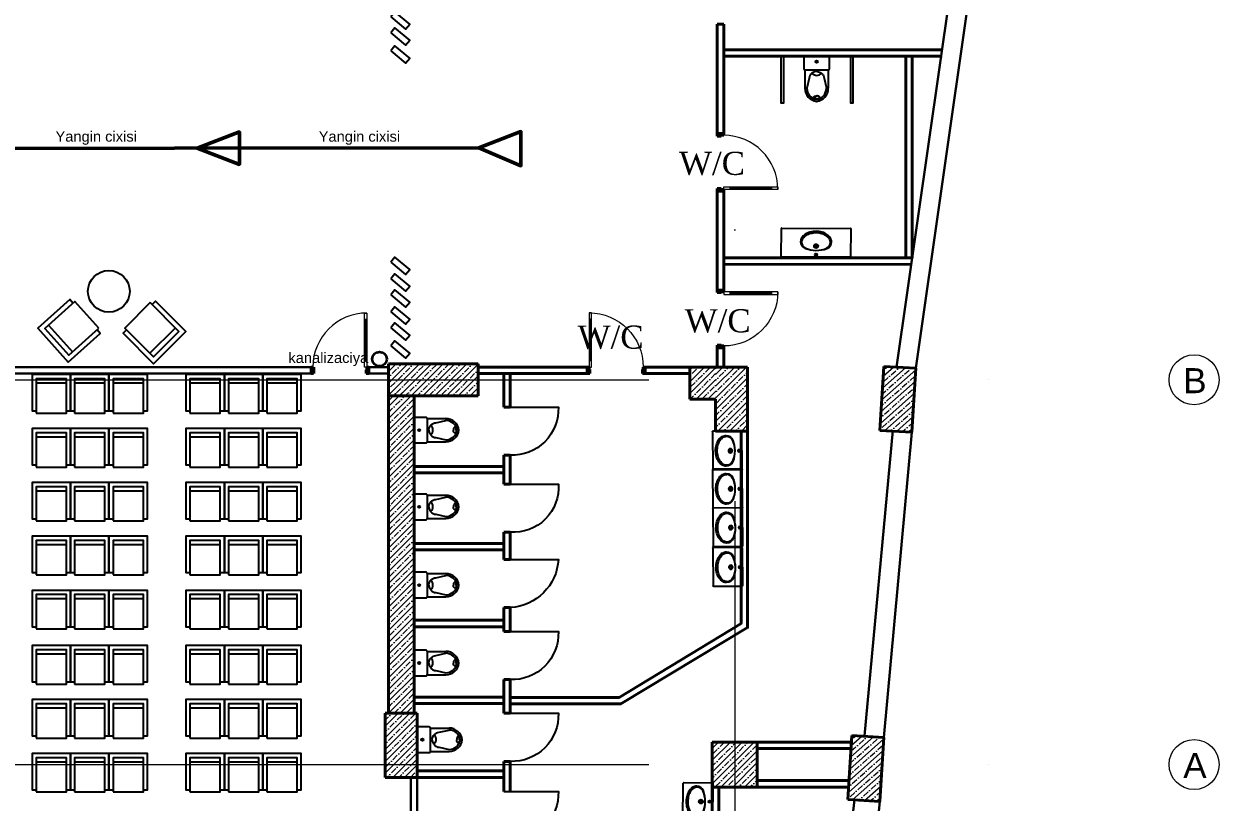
# Model space of a CAD drawing. Header units: millimetres. Extents: x 1531071 to 1560283, y -701792 to -691067.
# Drawn here: x 1548503 to 1550366, y -698333 to -697120 of the extents above; entities that cross this region are included whole.
import ezdxf

# ---------------------------------------------------------------- set-up
doc = ezdxf.new("R2010")
doc.units = ezdxf.units.MM
doc.header["$LTSCALE"] = 20
doc.header["$MEASUREMENT"] = 0
doc.linetypes.add('Dot & Dashed', pattern=[670.277762, 352.777767, -176.388884, 0, -141.111112])
doc.layers.add('mebel', color=21, linetype='Continuous')
doc.layers.add('SANTEH', color=30, linetype='Continuous')
for name, color, linetype, lineweight in [('OXLAR', 6, 'Continuous', 5), ('RAZMERI', 251, 'Continuous', 5), ('Text', 7, 'Continuous', 0), ('wall ext', 30, 'Continuous', 30)]:
    doc.layers.add(name, color=color, linetype=linetype, lineweight=lineweight)
for name, color, linetype, lineweight, true_color in [('Двери ArchiCAD_Ном._пера__23', 7, 'Continuous', 40, 0xff6600), ('Двери ArchiCAD_Ном._пера__3', 7, 'Continuous', 20, 0xff6600), ('Двери ArchiCAD_Ном._пера__47', 7, 'Continuous', 25, 0x373737), ('Конструктив - Колонны_Ном._пера__202', 7, 'Continuous', 0, 0x38637a), ('Конструктив - Колонны_Ном._пера__28', 7, 'Continuous', 40, 0xffe4e1), ('Конструктив - Перегородки_Ном._пера__47', 7, 'Continuous', 25, 0x373737), ('Окна ArchiCAD_Ном._пера__3', 7, 'Continuous', 20, 0xff6600)]:
    doc.layers.add(name, color=color, linetype=linetype, lineweight=lineweight, true_color=true_color)
doc.styles.add('Times New  Roman', font='times.ttf')
doc.styles.add('СГЕНЕРИР_СТИЛЬ_1', font='arial.ttf')
pattern_1 = [(45, (1539827.054, -704387.138), (-9.192387, 9.192387), []), (45, (1539822.458, -704382.542), (-9.192387, 9.192387), [9.749999, -3.2499996, 0, -3.2499996])]

# ---------------------------------------------------------------- blocks, each defined once
blk = doc.blocks.new('M_DFURN_FURN_3D SOFA - 1-SEAT_P')
at = {"color": 0, "linetype": 'ByBlock', "lineweight": -2}
blk.add_line((0.222216, 0.394416), (0.222216, -0.394416), dxfattribs=at)
blk.add_lwpolyline([(0.944418, 0.394416), (0.944418, 0.499968), (0, 0.499968), (0, -0.499968), (0.944418, -0.499968), (0.944418, -0.394416)], dxfattribs=at)
blk.add_lwpolyline([(0.999972, -0.394416), (0.999972, 0.394416), (0.111108, 0.394416), (0.111108, -0.394416)], close=True, dxfattribs=at)
at = {"layer": 'Defpoints', "color": 0, "linetype": 'ByBlock', "lineweight": -2}
for p in [(0, 0.499968), (0, -0.499968)]:
    blk.add_point(p, dxfattribs=at)
blk = doc.blocks.new('Однопольная дверь 17')
at = {"layer": 'Двери ArchiCAD_Ном._пера__23', "linetype": 'Continuous'}
for p, q in [((-422, 0), (-450, 0)), ((-450, 0), (-450, -100)), ((-422, -40), (-422, 0)), ((450, 0), (422, 0)), ((422, 0), (422, -40)), ((450, -100), (450, 0)), ((-450, -100), (-410, -100)), ((-410, -40), (-422, -40)), ((-410, -100), (-410, -40)), ((422, -40), (410, -40)), ((410, -40), (410, -100)), ((410, -100), (450, -100))]:
    blk.add_line(p, q, dxfattribs=at)
at = {"layer": 'Двери ArchiCAD_Ном._пера__3', "linetype": 'Continuous'}
for p, q in [((382, 744), (382, 844)), ((382, 844), (422, 844)), ((422, 844), (422, 744)), ((382, 744), (402, 744)), ((382, 100), (382, 744)), ((422, 744), (382, 744)), ((402, 744), (422, 744)), ((402, 100), (402, 744)), ((402, 744), (402, 100)), ((402, 744), (402, 100)), ((422, 744), (422, 100)), ((402, 100), (382, 100)), ((382, 0), (382, 100)), ((382, 100), (422, 100)), ((422, 0), (382, 0)), ((422, 100), (402, 100)), ((422, 100), (422, 0))]:
    blk.add_line(p, q, dxfattribs=at)
blk.add_arc((422, 0), 844, 90, 180, dxfattribs=at)
at = {"layer": 'Двери ArchiCAD_Ном._пера__47', "linetype": 'Continuous'}
for p, q in [((-450, 0), (-450, -100)), ((450, 0), (450, -100))]:
    blk.add_line(p, q, dxfattribs=at)
blk = doc.blocks.new('A$C051A4A38')
for p, q in [((18, 493), (18, 205)), ((382, 493), (382, 205)), ((84, 361), (48, 205)), ((316, 361), (352, 205))]:
    blk.add_line(p, q)
blk.add_lwpolyline([(377, 700), (23, 700, 0.414214), (0, 677), (0, 516, 0.414214), (23, 493), (377, 493, 0.414214), (400, 516), (400, 677, 0.414214)], format="xyb", close=True)
for points in [[(200, 471, 0.046371), (169, 463, 0.088923), (125, 439, 0.104957), (94, 402, 0.120011), (84, 361, 0.120011)], [(200, 471, -0.046371), (231, 463, -0.088923), (275, 439, -0.104957), (306, 402, -0.120011), (316, 361, -0.120011)], [(201, 41, -0.049911), (183, 43, -0.063732), (169, 48, -0.103622), (158, 56, -0.177768), (155, 64, -0.177768), (158, 71, -0.103622), (169, 80, -0.063732), (183, 84, -0.049911), (201, 86, -0.049911)], [(201, 41, 0.049911), (220, 43, 0.063732), (234, 48, 0.103622), (245, 56, 0.177768), (247, 64, 0.177768), (245, 71, 0.103622), (234, 80, 0.063732), (220, 84, 0.049911), (201, 86, 0.049911)]]:
    blk.add_lwpolyline(points, format="xyb")
for radius in [17.2, 5.75]:
    blk.add_circle((200, 620), radius)
for centre, radius, start, end in [((203, 493), 87.7, 218.0102, 270.9041), ((206, 493), 87.7, 269.0959, 321.9898), ((225, 205), 207, 180, 263.1637), ((225, 205), 177, 180, 261.9966), ((175, 205), 177, 278.0034, 0), ((175, 205), 207, 276.8363, 0)]:
    blk.add_arc(centre, radius, start, end)
blk = doc.blocks.new('erwrwr')
at = {"layer": 'SANTEH'}
for p, q in [((1698832, -809690), (1698833, -809244)), ((1698832, -809690), (1698833, -809244)), ((1698833, -809249), (1699433, -809252)), ((1698840, -809237), (1699426, -809239)), ((1698840, -809237), (1699426, -809239)), ((1699433, -809247), (1699432, -809693)), ((1699433, -809247), (1699432, -809693)), ((1699426, -809700), (1698839, -809698)), ((1699426, -809700), (1698839, -809698))]:
    blk.add_line(p, q, dxfattribs=at)
for centre, major_axis, ratio, start_param, end_param in [((1698840, -809244), (-7.2, 0.02), 0.999769, 4.712389, 6.283185), ((1698840, -809244), (-7.2, 0.02), 0.999769, 4.712389, 6.283185), ((1699126, -809737), (-384, 1), 0.999769, 4.245624, 5.179154), ((1699126, -809833), (-480, 1), 0.999769, 4.354125, 5.070653), ((1699126, -809833), (-480, 1), 0.999769, 4.354125, 5.070653), ((1699127, -809286), (-16.8, 0), 0.999769, 3.141593, 9.424778), ((1699426, -809247), (-7.2, 0.02), 0.999769, 3.141593, 4.712389), ((1699426, -809247), (-7.2, 0.02), 0.999769, 3.141593, 4.712389), ((1698997, -809487), (-110, 0), 0.999769, -1.212532, 0), ((1698997, -809487), (-110, 0), 0.999769, -1.212532, 0), ((1699001, -809487), (-114, 0), 0.999769, 0, 0.545664), ((1699001, -809487), (-114, 0), 0.999769, 0, 0.545664), ((1698997, -809480), (-96, 0.3), 0.999769, -1.104031, 0), ((1698999, -809480), (-97.8, 0.3), 0.999769, 0, 0.566891), ((1699060, -809441), (-170, 0), 0.999769, 0.566891, 0.993947), ((1699127, -809421), (-30.7, 0.1), 0.999769, 3.141593, 9.424778), ((1699127, -809421), (-19.2, 0.1), 0.999769, 3.141593, 9.424778), ((1699194, -809441), (-170, 0), 0.999769, 2.147646, 2.574702), ((1699257, -809488), (-110, 0), 0.999769, 3.141593, 4.354125), ((1699257, -809488), (-110, 0), 0.999769, 3.141593, 4.354125), ((1699257, -809480), (-96, 0.3), 0.999769, 3.141593, 4.245624), ((1699255, -809480), (-97.8, 0.3), 0.999769, 2.574702, 3.141593), ((1699253, -809488), (-114, 0), 0.999769, 2.595929, 3.141593), ((1699253, -809488), (-114, 0), 0.999769, 2.595929, 3.141593), ((1698839, -809690), (-7.2, 0.02), 0.999769, 0, 1.570796), ((1698839, -809690), (-7.2, 0.02), 0.999769, 0, 1.570796), ((1699061, -809450), (-185, 1), 0.999769, 0.545664, 0.972103), ((1699061, -809450), (-185, 1), 0.999769, 0.545664, 0.972103), ((1699101, -809392), (-255, 1), 0.999769, 0.972103, 1.295392), ((1699101, -809392), (-255, 1), 0.999769, 0.972103, 1.295392), ((1699101, -809379), (-244, 1), 0.999769, 0.993947, 1.307534), ((1699127, -809300), (-351, 1), 0.999769, 1.295392, 1.570796), ((1699127, -809300), (-351, 1), 0.999769, 1.295392, 1.570796), ((1699127, -809281), (-345, 1), 0.999769, 1.307534, 1.570796), ((1699127, -809300), (-351, 1), 0.999769, 1.570796, 1.8462), ((1699127, -809300), (-351, 1), 0.999769, 1.570796, 1.8462), ((1699127, -809281), (-345, 1), 0.999769, 1.570796, 1.834059), ((1699154, -809379), (-244, 1), 0.999769, 1.834059, 2.147646), ((1699153, -809392), (-255, 1), 0.999769, 1.8462, 2.16949), ((1699153, -809392), (-255, 1), 0.999769, 1.8462, 2.16949), ((1699193, -809451), (-185, 1), 0.999769, 2.16949, 2.595929), ((1699193, -809451), (-185, 1), 0.999769, 2.16949, 2.595929), ((1699425, -809693), (-5.44, 4.72), 0.934533, 2.354601, 3.925398), ((1699425, -809693), (-5.44, 4.72), 0.934533, 2.354601, 3.925398)]:
    blk.add_ellipse(centre, major_axis=major_axis, ratio=ratio, start_param=start_param, end_param=end_param, dxfattribs=at)

msp = doc.modelspace()

# ---------------------------------------------------------------- hatches: boundary and pattern name
at = {"layer": 'Конструктив - Колонны_Ном._пера__202', "linetype": 'Continuous'}
h = msp.add_hatch(dxfattribs=at)
h.set_pattern_fill('ЖЕЛЕЗОБЕТОН__ГОСТ_', color=1, scale=0.1, style=0, pattern_type=2)
h.set_pattern_definition(pattern_1)
h.paths.add_polyline_path([(1549211.1, -697699.9), (1549211.1, -697649.9), (1549071.1, -697649.9), (1549071.1, -697699.9)])
h = msp.add_hatch(dxfattribs=at)
h.set_pattern_fill('ЖЕЛЕЗОБЕТОН__ГОСТ_', color=1, scale=0.1, style=0, pattern_type=2)
h.set_pattern_definition([(45, (1539927.054, -704387.138), (-9.192387, 9.192387), []), (45, (1539922.458, -704382.542), (-9.192387, 9.192387), [9.749999, -3.25, 0, -3.25])])
h.paths.add_polyline_path([(1549581.6, -697654.9), (1549581.6, -697704.9), (1549541.1, -697704.9), (1549541.1, -697654.9)])
h = msp.add_hatch(dxfattribs=at)
h.set_pattern_fill('ЖЕЛЕЗОБЕТОН__ГОСТ_', color=1, scale=0.1, style=0, pattern_type=2)
h.set_pattern_definition(pattern_1)
h.paths.add_polyline_path([(1549581.1, -697754.9), (1549631.1, -697754.9), (1549631.1, -697654.9), (1549581.1, -697654.9)])
h = msp.add_hatch(dxfattribs=at)
h.set_pattern_fill('ЖЕЛЕЗОБЕТОН__ГОСТ_', color=1, scale=0.1, angle=-3.452, style=0, pattern_type=2)
h.set_pattern_definition([(41.54797, (1542349.257, -704657.591), (-8.622209, 9.729207), []), (41.54797, (1542344.946, -704652.727), (-8.622209, 9.729207), [9.749999, -3.25, 0, -3.25])])
h.paths.add_polyline_path([(1549837.6, -697753.7), (1549887.5, -697756.7), (1549893.6, -697656.9), (1549843.7, -697653.9)])
h = msp.add_hatch(dxfattribs=at)
h.set_pattern_fill('ЖЕЛЕЗОБЕТОН__ГОСТ_', color=1, scale=0.1, style=0, pattern_type=2)
h.set_pattern_definition([(45, (1539837.054, -704487.138), (-9.192387, 9.192387), []), (45, (1539832.458, -704482.542), (-9.192387, 9.192387), [9.749999, -3.25, 0, -3.25])])
h.paths.add_polyline_path([(1549071.1, -697694.9), (1549111.1, -697694.9), (1549111.1, -698194.9), (1549071.1, -698194.9)])
h = msp.add_hatch(dxfattribs=at)
h.set_pattern_fill('ЖЕЛЕЗОБЕТОН__ГОСТ_', color=1, scale=0.1, style=0, pattern_type=2)
h.set_pattern_definition([(45, (1540467.054, -704387.138), (-9.192387, 9.192387), []), (45, (1540462.458, -704382.542), (-9.192387, 9.192387), [9.749999, -3.25, 0, -3.25])])
h.paths.add_polyline_path([(1549066.1, -698294.9), (1549116.1, -698294.9), (1549116.1, -698194.9), (1549066.1, -698194.9)])
h = msp.add_hatch(dxfattribs=at)
h.set_pattern_fill('ЖЕЛЕЗОБЕТОН__ГОСТ_', color=1, scale=0.1, style=0, pattern_type=2)
h.set_pattern_definition([(45, (1539812.055, -703822.138), (-9.192387, 9.192387), []), (45, (1539807.458, -703817.542), (-9.192387, 9.192387), [9.749999, -3.25, 0, -3.25])])
h.paths.add_polyline_path([(1549646.1, -698239.9), (1549576.1, -698239.9), (1549576.1, -698309.9), (1549646.1, -698309.9)])
h = msp.add_hatch(dxfattribs=at)
h.set_pattern_fill('ЖЕЛЕЗОБЕТОН__ГОСТ_', color=1, scale=0.1, angle=-3.452, style=0, pattern_type=2)
h.set_pattern_definition([(41.54797, (1542299.213, -705233.434), (-8.622209, 9.729207), []), (41.54797, (1542294.902, -705228.57), (-8.622209, 9.729207), [9.749999, -3.25, 0, -3.25])])
h.paths.add_polyline_path([(1549787.6, -698329.6), (1549837.5, -698332.6), (1549843.5, -698232.7), (1549793.6, -698229.7)])

# ---------------------------------------------------------------- linework, layer by layer
at = {"color": 0, "lineweight": 30, "ltscale": 0.5}
for p, q in [((1549950.7, -697046), (1549863.5, -697655.1)), ((1549980.5, -697047.8), (1549893.6, -697656.9)), ((1549857.7, -697754), (1549813.6, -698230)), ((1549887.5, -697756.7), (1549843.5, -698232.7)), ((1549797.6, -698329.7), (1549757.7, -698688.1)), ((1549837.5, -698332.6), (1549794.3, -698720.4))]:
    msp.add_line(p, q, dxfattribs=at)
at = {"color": 5}
msp.add_line((1549115.8, -698285.8), (1549115.8, -698254.9), dxfattribs=at)
at = {"color": 0, "ltscale": 0.5}
msp.add_line((1549116.1, -698254.9), (1549116.1, -698294.9), dxfattribs=at)
at = {"color": 0, "lineweight": 30, "ltscale": 0.5, "flags": 128}
for points in [[(1549106.1, -698295.1), (1549106.1, -698681.9)], [(1549116.1, -698295.1), (1549116.1, -698681.9)]]:
    msp.add_lwpolyline(points, dxfattribs=at)
at = {"layer": 'OXLAR', "color": 6, "linetype": 'Dot & Dashed', "ltscale": 0.15}
for p, q in [((1549611.1, -695853.3), (1549611.1, -699157)), ((1544397.2, -697674.9), (1550288.3, -697674.9)), ((1544397.2, -698274.9), (1550288.3, -698274.9))]:
    msp.add_line(p, q, dxfattribs=at)
at = {"layer": 'RAZMERI', "color": 0}
for centre in [(1550327.3, -697674.9), (1550327.3, -698274.9)]:
    msp.add_circle(centre, 39, dxfattribs=at)
at = {"layer": 'SANTEH'}
for p, q in [((1549683.6, -697483.6), (1549683.9, -697439)), ((1549683.6, -697483.6), (1549683.9, -697439)), ((1549684.6, -697438.3), (1549791.4, -697438.7)), ((1549684.6, -697438.3), (1549791.4, -697438.7)), ((1549792.1, -697439.5), (1549791.8, -697484.1)), ((1549792.1, -697439.5), (1549791.8, -697484.1)), ((1549791.8, -697483.6), (1549683.6, -697483.1)), ((1549791.1, -697484.8), (1549684.4, -697484.3)), ((1549791.1, -697484.8), (1549684.4, -697484.3))]:
    msp.add_line(p, q, dxfattribs=at)
for centre, major_axis, ratio, start_param, end_param in [((1549684.6, -697439), (0.542, -0.474), 0.934533, 2.354601, 3.925398), ((1549684.6, -697439), (0.542, -0.474), 0.934533, 2.354601, 3.925398), ((1549791.4, -697439.5), (0.72, -0.005), 0.999769, 0, 1.570796), ((1549791.4, -697439.5), (0.72, -0.005), 0.999769, 0, 1.570796), ((1549725.3, -697459.6), (11.4, -0.1), 0.999769, 2.595929, 3.141593), ((1549725.3, -697459.6), (11.4, -0.1), 0.999769, 2.595929, 3.141593), ((1549724.9, -697459.6), (11, -0.1), 0.999769, 3.141593, 4.354125), ((1549724.9, -697459.6), (11, -0.1), 0.999769, 3.141593, 4.354125), ((1549725.1, -697460.3), (9.78, -0.07), 0.999769, 2.574702, 3.141593), ((1549731.3, -697463.3), (18.5, -0.1), 0.999769, 2.16949, 2.595929), ((1549731.3, -697463.3), (18.5, -0.1), 0.999769, 2.16949, 2.595929), ((1549731.2, -697464.2), (17, -0.1), 0.999769, 2.147646, 2.574702), ((1549735.2, -697469.1), (25.5, -0.2), 0.999769, 1.8462, 2.16949), ((1549735.2, -697469.1), (25.5, -0.2), 0.999769, 1.8462, 2.16949), ((1549735.2, -697470.4), (24.4, -0.2), 0.999769, 1.834059, 2.147646), ((1549737.8, -697478.4), (35.1, -0.2), 0.999769, 1.570796, 1.8462), ((1549737.8, -697478.4), (35.1, -0.2), 0.999769, 1.570796, 1.8462), ((1549737.8, -697480.3), (34.5, -0.2), 0.999769, 1.570796, 1.834059), ((1549737.8, -697478.4), (35.1, -0.2), 0.999769, 1.295392, 1.570796), ((1549737.8, -697478.4), (35.1, -0.2), 0.999769, 1.295392, 1.570796), ((1549737.8, -697480.3), (34.5, -0.2), 0.999769, 1.307534, 1.570796), ((1549740.5, -697470.5), (24.4, -0.2), 0.999769, 0.993947, 1.307534), ((1549740.4, -697469.2), (25.5, -0.2), 0.999769, 0.972103, 1.295392), ((1549740.4, -697469.2), (25.5, -0.2), 0.999769, 0.972103, 1.295392), ((1549744.5, -697464.3), (17, -0.1), 0.999769, 0.566891, 0.993947), ((1549750.9, -697459.8), (11, -0.1), 0.999769, -1.212532, 0), ((1549750.9, -697459.8), (11, -0.1), 0.999769, -1.212532, 0), ((1549744.4, -697463.4), (18.5, -0.1), 0.999769, 0.545664, 0.972103), ((1549744.4, -697463.4), (18.5, -0.1), 0.999769, 0.545664, 0.972103), ((1549750.7, -697460.5), (9.78, -0.07), 0.999769, 0, 0.566891), ((1549750.5, -697459.8), (11.4, -0.1), 0.999769, 0, 0.545664), ((1549750.5, -697459.8), (11.4, -0.1), 0.999769, 0, 0.545664), ((1549724.9, -697460.3), (9.6, -0.06), 0.999769, 3.141593, 4.245624), ((1549738.1, -697434.7), (38.4, -0.3), 0.999769, 4.245624, 5.179154), ((1549738.1, -697425.1), (48, -0.3), 0.999769, 4.354125, 5.070653), ((1549738.1, -697425.1), (48, -0.3), 0.999769, 4.354125, 5.070653), ((1549737.9, -697466.3), (3.07, -0.02), 0.999769, 3.141593, 9.424778), ((1549737.9, -697466.3), (1.92, -0.01), 0.999769, 3.141593, 9.424778), ((1549737.8, -697479.8), (1.68, -0.01), 0.999769, 3.141593, 9.424778), ((1549750.8, -697460.5), (9.6, -0.06), 0.999769, -1.104031, 0), ((1549684.4, -697483.6), (0.72, -0.005), 0.999769, 3.141593, 4.712389), ((1549684.4, -697483.6), (0.72, -0.005), 0.999769, 3.141593, 4.712389), ((1549791.1, -697484.1), (0.72, -0.005), 0.999769, 4.712389, 6.283185), ((1549791.1, -697484.1), (0.72, -0.005), 0.999769, 4.712389, 6.283185)]:
    msp.add_ellipse(centre, major_axis=major_axis, ratio=ratio, start_param=start_param, end_param=end_param, dxfattribs=at)
at = {"layer": 'wall ext', "color": 0, "lineweight": -3, "ltscale": 0.5}
for points in [[(1549074.8, -697108.7), (1549097.9, -697127.8), (1549104.3, -697120.1), (1549081.2, -697101)], [(1549074.8, -697133.6), (1549097.9, -697152.8), (1549104.3, -697145.1), (1549081.2, -697125.9)], [(1549074.8, -697161.8), (1549097.9, -697181), (1549104.3, -697173.3), (1549081.2, -697154.1)], [(1549683.5, -697170.4), (1549687.1, -697170.4), (1549687.1, -697243.2), (1549683.5, -697243.2)], [(1549792, -697170.4), (1549795.5, -697170.4), (1549795.5, -697243.2), (1549792, -697243.2)], [(1549074.8, -697491.2), (1549097.9, -697510.4), (1549104.3, -697502.7), (1549081.2, -697483.5)], [(1549074.8, -697517.5), (1549097.9, -697536.6), (1549104.3, -697528.9), (1549081.2, -697509.8)], [(1549074.8, -697542.5), (1549097.9, -697561.6), (1549104.3, -697553.9), (1549081.2, -697534.8)], [(1549074.8, -697568.7), (1549097.9, -697587.9), (1549104.3, -697580.2), (1549081.2, -697561)], [(1549074.8, -697593.7), (1549097.9, -697612.8), (1549104.3, -697605.1), (1549081.2, -697586)], [(1549074.8, -697621.9), (1549097.9, -697641), (1549104.3, -697633.3), (1549081.2, -697614.2)]]:
    msp.add_lwpolyline(points, close=True, dxfattribs=at)
at = {"layer": 'wall ext', "color": 1, "lineweight": 50, "ltscale": 0.5}
for points in [[(1548772.9, -697313.6), (1548838.7, -697288.3), (1548838.7, -697339), (1548772.9, -697313.6)], [(1549211.9, -697313.1), (1549277.7, -697287.8), (1549277.7, -697341.1), (1549211.9, -697313.1)]]:
    msp.add_lwpolyline(points, close=True, dxfattribs=at)
at = {"layer": 'wall ext', "color": 0, "lineweight": -3, "ltscale": 0.5}
for points in [[(1549583.9, -697290.7), (1549593.9, -697290.7)], [(1549593.9, -697380.7), (1549583.9, -697380.7)], [(1549593.9, -697534.9), (1549583.9, -697534.9)], [(1549593.9, -697654.9), (1549593.9, -697624.9), (1549583.9, -697624.9)], [(1548956.1, -697665.1), (1548956.1, -697655.1)], [(1549040.5, -697655.1), (1549040.5, -697665.1)], [(1549381.2, -697654.9), (1549381.2, -697664.9)], [(1549541.2, -697654.9), (1549471.2, -697654.9), (1549471.2, -697664.9), (1549541.1, -697664.9)], [(1549551.2, -697654.9), (1549541.2, -697654.9)], [(1548698.4, -697665.1), (1548668.4, -697665.1)], [(1549071.1, -698074.9), (1549071.1, -698076.2)], [(1549116.1, -698295.1), (1549116.1, -698295.1), (1549116.1, -698284.9)], [(1549576, -698294.3), (1549576.1, -698284.9)], [(1549251.1, -698316.7), (1549261.1, -698316.7)]]:
    msp.add_lwpolyline(points, dxfattribs=at)
at = {"layer": 'wall ext', "color": 1, "lineweight": 50, "ltscale": 0.5}
msp.add_lwpolyline([(1546337.5, -697314.3), (1548262.4, -697314.3), (1549212.2, -697313)], dxfattribs=at)
at = {"layer": 'wall ext', "color": 0, "lineweight": -3, "ltscale": 0.5}
for points in [[(1549261.1, -697717.4), (1549336.1, -697717.4, -0.43955), (1549261.1, -697792.4, 6.391557)], [(1549261.1, -697837.5), (1549336.1, -697837.5, -0.456714), (1549261.1, -697912.5, 6.391557)], [(1549261.1, -697954.9), (1549336.1, -697954.9, -0.385594), (1549261.1, -698029.9, 6.391557)], [(1549261.1, -698067.4), (1549336.1, -698067.4, -0.43955), (1549261.1, -698142.4, 6.391557)], [(1549261.1, -698194.9), (1549336.1, -698194.9, -0.43955), (1549261.1, -698269.9, 6.391557)], [(1549261.1, -698316.7), (1549336.1, -698316.7, -0.43955), (1549261.1, -698391.7, 6.391557)]]:
    msp.add_lwpolyline(points, format="xyb", dxfattribs=at)
msp.add_circle((1548635.2, -697536.9), 32.5, dxfattribs=at)
at = {"layer": 'wall ext', "color": 4, "lineweight": 35, "ltscale": 0.5}
msp.add_circle((1549057.2, -697642.5), 11.2, dxfattribs=at)
at = {"layer": 'Двери ArchiCAD_Ном._пера__23', "color": 0, "linetype": 'Continuous'}
msp.add_line((1549071.1, -697699.9), (1549081.1, -697699.9), dxfattribs=at)
at = {"layer": 'Двери ArchiCAD_Ном._пера__47', "color": 0, "linetype": 'Continuous'}
msp.add_line((1549081.1, -697699.9), (1549071.1, -697699.9), dxfattribs=at)
at = {"layer": 'Конструктив - Колонны_Ном._пера__28', "color": 0, "lineweight": 30, "ltscale": 0.5}
for p, q in [((1548476.1, -697655.1), (1548950.5, -697655.1)), ((1549040.5, -697655.1), (1549071.1, -697655.1)), ((1549071.1, -697655.1), (1549071.1, -697665.1)), ((1548476.1, -697665.1), (1548950.5, -697665.1)), ((1549040.5, -697665.1), (1549071.1, -697665.1))]:
    msp.add_line(p, q, dxfattribs=at)
at = {"layer": 'Конструктив - Колонны_Ном._пера__28', "color": 0, "linetype": 'Continuous'}
for p, q in [((1549211.1, -697649.9), (1549071.1, -697649.9)), ((1549071.1, -697649.9), (1549071.1, -697699.9)), ((1549211.1, -697699.9), (1549211.1, -697649.9)), ((1549631.1, -697654.9), (1549541.2, -697654.9)), ((1549631.1, -697654.9), (1549591.1, -697654.9)), ((1549631.1, -697754.9), (1549631.1, -697654.9)), ((1549631.1, -697754.9), (1549631.1, -697654.9)), ((1549843.7, -697653.9), (1549837.6, -697753.7)), ((1549893.6, -697656.9), (1549843.7, -697653.9)), ((1549887.5, -697756.7), (1549893.6, -697656.9)), ((1549071.1, -697699.9), (1549211.1, -697699.9)), ((1549581.1, -697754.9), (1549581.1, -697704.9)), ((1549581.1, -697704.9), (1549581.1, -697754.9)), ((1549631.1, -697754.9), (1549581.1, -697754.9)), ((1549581.1, -697754.9), (1549631.1, -697754.9)), ((1549591.1, -697754.9), (1549631.1, -697754.9)), ((1549837.6, -697753.7), (1549887.5, -697756.7)), ((1549116.1, -698194.9), (1549066.1, -698194.9)), ((1549066.1, -698194.9), (1549066.1, -698294.9)), ((1549111.1, -698194.9), (1549071.1, -698194.9)), ((1549116.1, -698294.9), (1549116.1, -698194.9)), ((1549576.1, -698239.9), (1549576.1, -698309.9)), ((1549793.6, -698229.7), (1549787.6, -698329.6)), ((1549843.5, -698232.7), (1549793.6, -698229.7)), ((1549837.5, -698332.6), (1549843.5, -698232.7)), ((1549066.1, -698294.9), (1549116.1, -698294.9)), ((1549576.1, -698309.9), (1549646.1, -698309.9)), ((1549787.6, -698329.6), (1549837.5, -698332.6))]:
    msp.add_line(p, q, dxfattribs=at)
at = {"layer": 'Конструктив - Колонны_Ном._пера__28', "color": 0, "ltscale": 0.5}
for p, q in [((1549541.1, -697704.9), (1549541.1, -697654.9)), ((1549576.1, -698239.9), (1549646.1, -698239.9)), ((1549646.1, -698309.9), (1549646.1, -698239.9))]:
    msp.add_line(p, q, dxfattribs=at)
at = {"layer": 'Конструктив - Колонны_Ном._пера__28', "color": 0, "linetype": 'Continuous'}
for points in [[(1549593.9, -697120.4), (1549583.9, -697120.4)], [(1549583.9, -697290.7), (1549583.9, -697120.4)], [(1549593.9, -697120.4), (1549593.9, -697290.7)], [(1549593.9, -697120.4), (1549593.9, -697290.7)], [(1549593.9, -697120.4), (1549593.9, -697160.4), (1549934.3, -697160.4)], [(1549593.9, -697120.4), (1549593.9, -697170.4), (1549934.3, -697170.4)], [(1549583.9, -697534.9), (1549583.9, -697380.7)], [(1549593.9, -697380.7), (1549593.9, -697534.9)], [(1549593.9, -697380.7), (1549593.9, -697534.9)], [(1549593.9, -697484.9), (1549887.9, -697484.9)], [(1549593.9, -697494.9), (1549593.9, -697494.9), (1549886.5, -697494.3)], [(1549583.9, -697654.9), (1549583.9, -697624.9)], [(1549593.9, -697624.9), (1549593.9, -697655.1)], [(1549593.9, -697624.9), (1549593.9, -697654.9)], [(1549381.2, -697654.9), (1549211.1, -697654.9), (1549211.1, -697664.9), (1549381.2, -697664.9)], [(1549471.2, -697664.9), (1549541.1, -697664.9), (1549541.1, -697654.9), (1549471.2, -697654.9)], [(1549251.1, -697717.4), (1549251.1, -697664.9), (1549261.1, -697664.9), (1549261.1, -697717.4)], [(1549251.1, -697717.4), (1549261.1, -697717.4)], [(1549261.1, -698170.3), (1549431.1, -698170.3), (1549431.1, -698170.3), (1549621.1, -698054.9), (1549621.1, -697754.9)], [(1549261.1, -698180.3), (1549433.4, -698180.3), (1549631.1, -698061.2), (1549631.1, -697754.9)], [(1549251.1, -697837.5), (1549251.1, -697809.9), (1549251.1, -697792.4)], [(1549261.1, -697792.4), (1549251.1, -697792.4)], [(1549261.1, -697792.4), (1549261.1, -697837.5)], [(1549251.1, -697837.5), (1549261.1, -697837.5)], [(1549251.1, -697954.9), (1549251.1, -697912.5)], [(1549261.1, -697912.5), (1549251.1, -697912.5)], [(1549261.1, -697912.5), (1549261.1, -697954.9)], [(1549251.1, -697954.9), (1549261.1, -697954.9)], [(1549251.1, -698067.4), (1549251.1, -698029.9)], [(1549261.1, -698029.9), (1549251.1, -698029.9)], [(1549261.1, -698029.9), (1549261.1, -698067.4)], [(1549251.1, -698067.4), (1549261.1, -698067.4)], [(1549251.1, -698194.9), (1549251.1, -698142.4)], [(1549261.1, -698142.4), (1549251.1, -698142.4)], [(1549261.1, -698142.4), (1549261.1, -698194.9)], [(1549251.1, -698194.9), (1549261.1, -698194.9)], [(1549646.1, -698239.9), (1549793, -698239.8)], [(1549646.1, -698249.9), (1549792.4, -698249.8)], [(1549261.1, -698269.9), (1549251.1, -698269.9)], [(1549251.1, -698316.7), (1549251.1, -698269.9)], [(1549251.1, -698316.7), (1549251.1, -698269.9)], [(1549261.1, -698269.9), (1549261.1, -698316.7)], [(1549261.1, -698269.9), (1549261.1, -698316.7)], [(1549586.3, -698556.5), (1549586.5, -698309.9), (1549576.1, -698309.9), (1549575.9, -698546.4)], [(1549646.1, -698299.9), (1549788.8, -698299.9)], [(1549646.1, -698309.9), (1549788.8, -698309.9)]]:
    msp.add_lwpolyline(points, dxfattribs=at)
for points in [[(1549887.9, -697484.9), (1549887.9, -697170.4), (1549877.9, -697170.4), (1549877.9, -697484.9)], [(1549111.1, -697809.9), (1549111.1, -697819.9), (1549251.1, -697819.9), (1549251.1, -697809.9)], [(1549111.1, -697929.9), (1549111.1, -697939.9), (1549251.1, -697939.9), (1549251.1, -697929.9)], [(1549111.1, -698049.9), (1549111.1, -698059.9), (1549251.1, -698059.9), (1549251.1, -698049.9)], [(1549111.1, -698169.9), (1549111.1, -698179.9), (1549251.1, -698179.9), (1549251.1, -698169.9)], [(1549251.1, -698284.9), (1549115.8, -698284.9), (1549116.1, -698284.9), (1549116.1, -698294.9), (1549251.1, -698294.9)]]:
    msp.add_lwpolyline(points, close=True, dxfattribs=at)
at = {"layer": 'Конструктив - Колонны_Ном._пера__28', "color": 0, "linetype": 'Continuous', "flags": 128}
for points in [[(1549071.1, -697699.9), (1549071.1, -698194.9)], [(1549111.1, -698194.9), (1549111.1, -697699.9)], [(1549541.1, -697704.9), (1549581.1, -697704.9)]]:
    msp.add_lwpolyline(points, dxfattribs=at)
at = {"layer": 'Конструктив - Перегородки_Ном._пера__47', "color": 0, "linetype": 'Continuous'}
msp.add_line((1549081.1, -697699.9), (1549071.1, -697699.9), dxfattribs=at)

# ---------------------------------------------------------------- block references
at = {"xscale": 59.99999999999984, "yscale": 59.99999999999984, "zscale": 59.99999999999984, "rotation": 270}
for p in [(1548545.4, -697666.8), (1548605.4, -697666.8), (1548665.4, -697666.8), (1548785.3, -697666.8), (1548845.3, -697666.8), (1548905.3, -697666.8), (1548545.4, -697750.9), (1548605.4, -697750.9), (1548665.4, -697750.9), (1548785.3, -697750.9), (1548845.3, -697750.9), (1548905.3, -697750.9), (1548545.4, -697835), (1548605.4, -697835), (1548665.4, -697835), (1548785.3, -697835), (1548845.3, -697835), (1548905.3, -697835), (1548545.4, -697918.8), (1548605.4, -697918.8), (1548665.4, -697918.8), (1548785.3, -697918.8), (1548845.3, -697918.8), (1548905.3, -697918.8), (1548545.4, -698003.2), (1548605.4, -698003.2), (1548665.4, -698003.2), (1548785.3, -698003.2), (1548845.3, -698003.2), (1548905.3, -698003.2), (1548545.4, -698089.4), (1548605.4, -698089.4), (1548665.4, -698089.4), (1548785.3, -698089.4), (1548845.3, -698089.4), (1548905.3, -698089.4), (1548545.4, -698173.6), (1548605.4, -698173.6), (1548665.4, -698173.6), (1548785.3, -698173.6), (1548845.3, -698173.6), (1548905.3, -698173.6), (1548545.4, -698257.6), (1548605.4, -698257.6), (1548665.4, -698257.6), (1548785.3, -698257.6), (1548845.3, -698257.6), (1548905.3, -698257.6)]:
    msp.add_blockref('M_DFURN_FURN_3D SOFA - 1-SEAT_P', p, dxfattribs=at)
at = {"layer": 'mebel', "xscale": 71.16548089915068, "yscale": 71.16548089915068, "zscale": 71.16548089915068}
for p, rotation in [((1548548.1, -697621), 42.00574631399552), ((1548730.2, -697624.7), 134.9802946150902)]:
    msp.add_blockref('M_DFURN_FURN_3D SOFA - 1-SEAT_P', p, dxfattribs=dict(at, rotation=rotation))
at = {"layer": 'SANTEH', "xscale": 0.1, "yscale": 0.1, "zscale": 0.1}
msp.add_blockref('A$C051A4A38', (1549718.8, -697240.7), dxfattribs=at)
at = {"layer": 'SANTEH', "xscale": 0.1, "yscale": 0.1, "zscale": 0.1, "rotation": 89.99999999999999}
for p in [(1549181.1, -697773.4), (1549181.1, -697893), (1549181.1, -698015.1), (1549181.1, -698136.6), (1549186.1, -698256.2)]:
    msp.add_blockref('A$C051A4A38', p, dxfattribs=at)
at = {"layer": 'wall ext', "color": 0, "lineweight": -3, "yscale": 0.1, "zscale": 0.1}
for p, xscale, rotation in [((1631216.7, -867377.3), -0.1, 270.2262436800983), ((1631217.1, -867436.6), -0.1, 270.2262436800983), ((1631217.4, -867497.1), -0.1, 270.2262436800983), ((1631217.4, -867558.9), -0.1, 270.2262436800983), ((1631170.8, -528740.9), 0.1, 269.7737563199017)]:
    msp.add_blockref('erwrwr', p, dxfattribs=dict(at, xscale=xscale, rotation=rotation))
at = {"layer": 'Окна ArchiCAD_Ном._пера__3', "linetype": 'Continuous', "yscale": 0.1, "zscale": 100, "rotation": 270}
for p, xscale in [((1549593.9, -697335.7), 0.1), ((1549593.9, -697579.9), -0.1)]:
    msp.add_blockref('Однопольная дверь 17', p, dxfattribs=dict(at, xscale=xscale))
at = {"layer": 'Окна ArchiCAD_Ном._пера__3', "linetype": 'Continuous', "yscale": 0.1, "zscale": 100}
for p, xscale in [((1548995.5, -697655.1), 0.1), ((1549426.2, -697654.9), -0.1)]:
    msp.add_blockref('Однопольная дверь 17', p, dxfattribs=dict(at, xscale=xscale))

# ---------------------------------------------------------------- texts
at = {"layer": 'RAZMERI', "color": 1, "style": 'СГЕНЕРИР_СТИЛЬ_1'}
for p in [(1548552, -697303.5), (1548962.4, -697303.5)]:
    msp.add_text('Yangin cixisi', height=16.355, dxfattribs=at).set_placement(p)
at = {"layer": 'RAZMERI', "color": 4, "style": 'СГЕНЕРИР_СТИЛЬ_1'}
msp.add_text('kanalizaciya', height=16.355, dxfattribs=at).set_placement((1548915.2, -697648.6))
at = {"layer": 'RAZMERI', "color": 0, "style": 'СГЕНЕРИР_СТИЛЬ_1'}
for s, p in [('B', (1550310.5, -697695.7)), ('A', (1550310.5, -698295.7))]:
    msp.add_text(s, height=39, dxfattribs=at).set_placement(p)
at = {"layer": 'Text', "color": 0, "lineweight": 13, "char_height": 36.02, "width": 742.442, "attachment_point": 5, "style": 'Times New  Roman'}
for insert in [(1549575.7, -697337.7), (1549584.5, -697583.2), (1549417.6, -697608.7)]:
    msp.add_mtext('W/C ', dxfattribs=dict(at, insert=insert))

doc.saveas('drawing.dxf')
